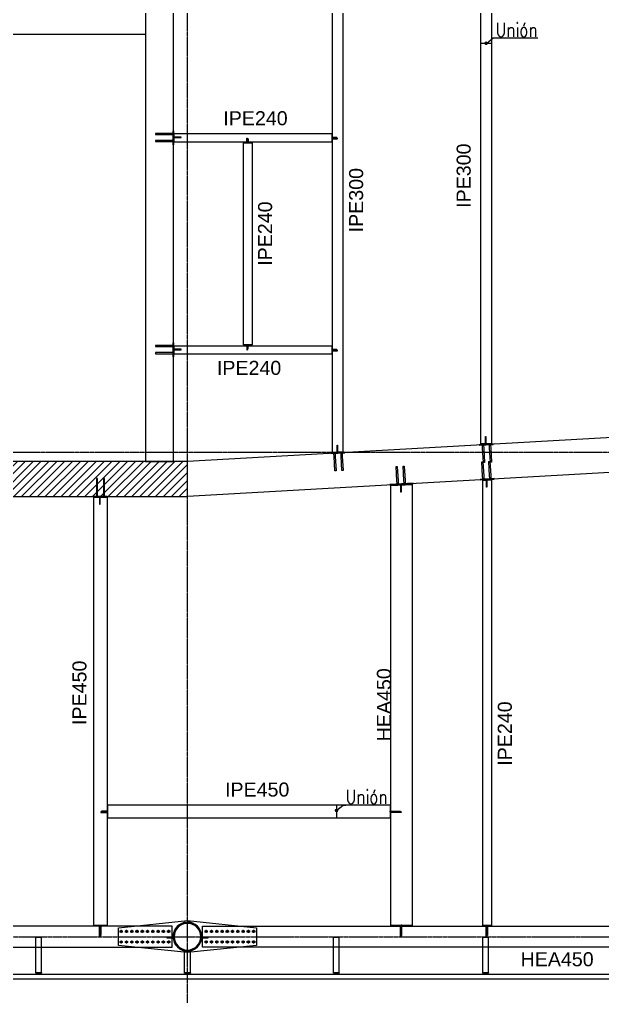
# Model space of a CAD drawing. Header units: millimetres. Extents: x -12345 to 95575, y -14368 to 31862.
# Drawn here: x 23107 to 31413, y 752 to 14663 of the extents above; entities that cross this region are included whole.
import ezdxf
from ezdxf.enums import TextEntityAlignment as Align

# ---------------------------------------------------------------- set-up
doc = ezdxf.new("R2010")
doc.units = ezdxf.units.MM
doc.header["$LTSCALE"] = 0.95
doc.linetypes.add('DXK_LINE_DOT3', pattern=[5.9187, 2.979, -0.9799, 0.9799, -0.9799])
doc.layers.get('0').update_dxf_attribs({"color": 255})
for name, color, linetype, lineweight in [('0-3', 250, 'Continuous', 5), ('E_COLUMNAS-1', 1, 'Continuous', 25), ('E_COLUMNAS-3', 1, 'Continuous', 35), ('E_TEXTO', 3, 'Continuous', 9), ('E_VIGAS-1', 254, 'Continuous', 25), ('S-COLS-HDLN-1', 52, 'Continuous', 9)]:
    doc.layers.add(name, color=color, linetype=linetype, lineweight=lineweight)
for name, color, linetype in [('HCB-ACH_PANT', 253, 'Continuous'), ('HCB-EJES', 1, 'Continuous'), ('HCB-PLATINAS', 5, 'Continuous'), ('HCB_PANTALLAS', 6, 'Continuous'), ('HCB_VIGAS', 4, 'Continuous'), ('UNIÒN', 6, 'Continuous')]:
    doc.layers.add(name, color=color, linetype=linetype)
doc.styles.add('CNI_COTAS', font='romans.shx', dxfattribs={"width": 0.8})
doc.styles.add('VERDANA', font='arial.ttf')
doc.dimstyles.new('UNIÒN', dxfattribs={"dimscale": 0, "dimtxt": 200, "dimasz": 60, "dimexe": 4, "dimexo": 4, "dimgap": 15, "dimtad": 1, "dimdec": 0, "dimzin": 4, "dimdsep": 46, "dimtxsty": 'CNI_COTAS', "dimcen": -0.09, "dimclrd": 6, "dimclrt": 3, "dimadec": 0, "dimazin": 0, "dimtfac": 1, "dimtdec": 0, "dimtmove": 2, "dimatfit": 0, "dimfxl": 0.05, "dimtolj": 1, "dimtzin": 0, "dimarcsym": 0})

# ---------------------------------------------------------------- blocks, each defined once
blk = doc.blocks.new('EST_SFM_VIGA-METALICA-SECCION-C - EST_SFM_VIGA-METALICA-UPN160-1509776-_10_00m_N_E_-NIVEL-3 DOC')
at = {"layer": 'E_VIGAS-1'}
for p, q in [((44.822, 0.047), (-44.831, 0.047)), ((-44.831, -0.018), (44.822, -0.018))]:
    blk.add_line(p, q, dxfattribs=at)
blk = doc.blocks.new('DCTIB_CNI_EST_MOD-1A-FAC_0001_rvt-2-_10_00m_N_E_-NIVEL-3 DOC')
at = {"layer": 'E_VIGAS-1'}
for p, q in [((-59.323, 142.261), (-59.241, 142.261)), ((-59.323, 141.749), (-59.323, 142.261)), ((-59.241, 141.749), (-59.241, 142.261)), ((-55.083, 142.261), (-55.001, 142.261)), ((-55.083, 141.749), (-55.083, 142.261)), ((-55.001, 141.749), (-55.001, 142.261)), ((-52.953, 142.261), (-52.871, 142.261)), ((-52.953, 141.749), (-52.953, 142.261)), ((-52.871, 141.749), (-52.871, 142.261)), ((-57.203, 142.06), (-57.121, 142.06)), ((-57.203, 141.749), (-57.203, 142.06)), ((-57.121, 141.749), (-57.121, 142.06)), ((-59.241, 141.749), (-59.323, 141.749)), ((-59.323, 141.748), (-59.323, 141.749)), ((-59.323, 141.749), (-59.241, 141.749)), ((-59.295, 141.748), (-59.323, 141.748)), ((-59.285, 141.743), (-59.285, 141.748)), ((-59.28, 141.748), (-59.28, 141.743)), ((-59.241, 141.748), (-59.269, 141.748)), ((-59.241, 141.749), (-59.241, 141.748)), ((-57.121, 141.749), (-57.203, 141.749)), ((-57.203, 141.748), (-57.203, 141.749)), ((-57.203, 141.749), (-57.121, 141.749)), ((-57.175, 141.748), (-57.203, 141.748)), ((-57.165, 141.743), (-57.165, 141.748)), ((-57.16, 141.748), (-57.16, 141.743)), ((-57.121, 141.748), (-57.149, 141.748)), ((-57.121, 141.749), (-57.121, 141.748)), ((-55.001, 141.749), (-55.083, 141.749)), ((-55.083, 141.748), (-55.083, 141.749)), ((-55.083, 141.749), (-55.001, 141.749)), ((-55.055, 141.748), (-55.083, 141.748)), ((-55.045, 141.743), (-55.045, 141.748)), ((-55.04, 141.748), (-55.04, 141.743)), ((-55.001, 141.748), (-55.029, 141.748)), ((-55.001, 141.749), (-55.001, 141.748)), ((-52.871, 141.749), (-52.953, 141.749)), ((-52.953, 141.748), (-52.953, 141.749)), ((-52.953, 141.749), (-52.871, 141.749)), ((-52.925, 141.748), (-52.953, 141.748)), ((-52.915, 141.743), (-52.915, 141.748)), ((-52.91, 141.748), (-52.91, 141.743)), ((-52.871, 141.748), (-52.899, 141.748)), ((-52.871, 141.749), (-52.871, 141.748)), ((-59.285, 141.729), (-59.285, 141.743)), ((-59.28, 141.743), (-59.28, 141.729)), ((-57.165, 141.729), (-57.165, 141.743)), ((-57.16, 141.743), (-57.16, 141.729)), ((-55.045, 141.729), (-55.045, 141.743)), ((-55.04, 141.743), (-55.04, 141.729)), ((-52.915, 141.729), (-52.915, 141.743)), ((-52.91, 141.743), (-52.91, 141.729))]:
    blk.add_line(p, q, dxfattribs=at)
for points, knots in [([(-59.295, 141.748), (-59.294, 141.748), (-59.293, 141.748), (-59.29, 141.748), (-59.288, 141.747), (-59.286, 141.747), (-59.285, 141.745), (-59.285, 141.744), (-59.285, 141.743)], [0, 0, 0, 0, 0.142857, 0.285714, 0.428571, 0.571429, 0.785714, 1, 1, 1, 1]), ([(-59.285, 141.743), (-59.285, 141.744), (-59.285, 141.746), (-59.287, 141.747), (-59.288, 141.747), (-59.29, 141.748), (-59.291, 141.748), (-59.292, 141.748), (-59.294, 141.748), (-59.295, 141.748)], [0, 0, 0, 0, 0.285714, 0.428571, 0.571429, 0.678571, 0.732143, 0.785714, 1, 1, 1, 1]), ([(-59.269, 141.748), (-59.27, 141.748), (-59.271, 141.748), (-59.274, 141.748), (-59.276, 141.747), (-59.278, 141.747), (-59.279, 141.745), (-59.28, 141.744), (-59.28, 141.743)], [0, 0, 0, 0, 0.142857, 0.285714, 0.428571, 0.571429, 0.785714, 1, 1, 1, 1]), ([(-59.28, 141.743), (-59.28, 141.744), (-59.279, 141.746), (-59.278, 141.747), (-59.276, 141.747), (-59.275, 141.748), (-59.274, 141.748), (-59.272, 141.748), (-59.27, 141.748), (-59.269, 141.748)], [0, 0, 0, 0, 0.285714, 0.428571, 0.571429, 0.678571, 0.732143, 0.785714, 1, 1, 1, 1]), ([(-57.175, 141.748), (-57.174, 141.748), (-57.173, 141.748), (-57.17, 141.748), (-57.168, 141.747), (-57.166, 141.747), (-57.165, 141.745), (-57.165, 141.744), (-57.165, 141.743)], [0, 0, 0, 0, 0.142857, 0.285714, 0.428571, 0.571429, 0.785714, 1, 1, 1, 1]), ([(-57.165, 141.743), (-57.165, 141.744), (-57.165, 141.746), (-57.167, 141.747), (-57.168, 141.747), (-57.17, 141.748), (-57.171, 141.748), (-57.172, 141.748), (-57.174, 141.748), (-57.175, 141.748)], [0, 0, 0, 0, 0.285714, 0.428571, 0.571429, 0.678571, 0.732143, 0.785714, 1, 1, 1, 1]), ([(-57.149, 141.748), (-57.15, 141.748), (-57.151, 141.748), (-57.154, 141.748), (-57.156, 141.747), (-57.158, 141.747), (-57.159, 141.745), (-57.16, 141.744), (-57.16, 141.743)], [0, 0, 0, 0, 0.142857, 0.285714, 0.428571, 0.571429, 0.785714, 1, 1, 1, 1]), ([(-57.16, 141.743), (-57.16, 141.744), (-57.159, 141.746), (-57.158, 141.747), (-57.156, 141.747), (-57.155, 141.748), (-57.154, 141.748), (-57.152, 141.748), (-57.15, 141.748), (-57.149, 141.748)], [0, 0, 0, 0, 0.285714, 0.428571, 0.571429, 0.678571, 0.732143, 0.785714, 1, 1, 1, 1]), ([(-55.055, 141.748), (-55.054, 141.748), (-55.053, 141.748), (-55.05, 141.748), (-55.048, 141.747), (-55.046, 141.747), (-55.045, 141.745), (-55.045, 141.744), (-55.045, 141.743)], [0, 0, 0, 0, 0.142857, 0.285714, 0.428571, 0.571429, 0.785714, 1, 1, 1, 1]), ([(-55.045, 141.743), (-55.045, 141.744), (-55.045, 141.746), (-55.047, 141.747), (-55.048, 141.747), (-55.05, 141.748), (-55.051, 141.748), (-55.052, 141.748), (-55.054, 141.748), (-55.055, 141.748)], [0, 0, 0, 0, 0.285714, 0.428571, 0.571429, 0.678571, 0.732143, 0.785714, 1, 1, 1, 1]), ([(-55.029, 141.748), (-55.03, 141.748), (-55.031, 141.748), (-55.034, 141.748), (-55.036, 141.747), (-55.038, 141.747), (-55.039, 141.745), (-55.04, 141.744), (-55.04, 141.743)], [0, 0, 0, 0, 0.142857, 0.285714, 0.428571, 0.571429, 0.785714, 1, 1, 1, 1]), ([(-55.04, 141.743), (-55.04, 141.744), (-55.039, 141.746), (-55.038, 141.747), (-55.036, 141.747), (-55.035, 141.748), (-55.034, 141.748), (-55.032, 141.748), (-55.03, 141.748), (-55.029, 141.748)], [0, 0, 0, 0, 0.285714, 0.428571, 0.571429, 0.678571, 0.732143, 0.785714, 1, 1, 1, 1]), ([(-52.925, 141.748), (-52.924, 141.748), (-52.923, 141.748), (-52.92, 141.748), (-52.918, 141.747), (-52.916, 141.747), (-52.915, 141.745), (-52.915, 141.744), (-52.915, 141.743)], [0, 0, 0, 0, 0.142857, 0.285714, 0.428571, 0.571429, 0.785714, 1, 1, 1, 1]), ([(-52.915, 141.743), (-52.915, 141.744), (-52.915, 141.746), (-52.917, 141.747), (-52.918, 141.747), (-52.92, 141.748), (-52.921, 141.748), (-52.922, 141.748), (-52.924, 141.748), (-52.925, 141.748)], [0, 0, 0, 0, 0.285714, 0.428571, 0.571429, 0.678571, 0.732143, 0.785714, 1, 1, 1, 1]), ([(-52.899, 141.748), (-52.9, 141.748), (-52.901, 141.748), (-52.904, 141.748), (-52.906, 141.747), (-52.908, 141.747), (-52.909, 141.745), (-52.91, 141.744), (-52.91, 141.743)], [0, 0, 0, 0, 0.142857, 0.285714, 0.428571, 0.571429, 0.785714, 1, 1, 1, 1]), ([(-52.91, 141.743), (-52.91, 141.744), (-52.909, 141.746), (-52.908, 141.747), (-52.906, 141.747), (-52.905, 141.748), (-52.904, 141.748), (-52.902, 141.748), (-52.9, 141.748), (-52.899, 141.748)], [0, 0, 0, 0, 0.285714, 0.428571, 0.571429, 0.678571, 0.732143, 0.785714, 1, 1, 1, 1])]:
    blk.add_open_spline(points, degree=3, knots=knots, dxfattribs=at)
blk.add_blockref('EST_SFM_VIGA-METALICA-SECCION-C - EST_SFM_VIGA-METALICA-UPN160-1509776-_10_00m_N_E_-NIVEL-3 DOC', (-41.042, 141.682), dxfattribs=at)
blk = doc.blocks.new('EST_SCM_COLUMNA-METALICA-SECCION-CIRCULAR - EST_SCM_COLUMNA-TUBULAR-CIRCULAR_PTEØ_16__e_12_7mm-V41-_10_00m_N_E_-NIVEL-3 DOC')
at = {"layer": 'S-COLS-HDLN-1'}
h = blk.add_hatch(dxfattribs=at)
h.set_pattern_fill('FP_9', color=256, style=0, pattern_type=2)
h.set_pattern_definition([(45, (-142.266, -57.162), (-0.15909903, 0.15909903), [])])
h.paths.add_polyline_path([(-0.203, 0), (-0.197, -0.049), (-0.18, -0.094), (-0.15, -0.137), (-0.115, -0.167), (-0.072, -0.19), (-0.019, -0.202), (0.024, -0.202), (0.072, -0.19), (0.115, -0.167), (0.152, -0.135), (0.182, -0.089), (0.198, -0.046), (0.203, 0), (0.197, 0.049), (0.18, 0.094), (0.15, 0.137), (0.115, 0.167), (0.068, 0.191), (0.019, 0.202), (-0.024, 0.202), (-0.072, 0.19), (-0.115, 0.167), (-0.152, 0.135), (-0.182, 0.089), (-0.198, 0.042)])
h.paths.add_polyline_path([(-0.19, 0), (-0.184, 0.049), (-0.165, 0.094), (-0.143, 0.126), (-0.108, 0.157), (-0.068, 0.178), (-0.019, 0.189), (0.024, 0.189), (0.072, 0.176), (0.108, 0.157), (0.143, 0.126), (0.169, 0.089), (0.185, 0.042), (0.191, 0), (0.185, -0.046), (0.169, -0.089), (0.143, -0.126), (0.108, -0.157), (0.068, -0.178), (0.019, -0.189), (-0.024, -0.189), (-0.068, -0.178), (-0.108, -0.157), (-0.143, -0.126), (-0.169, -0.089), (-0.185, -0.046)])
at = {"layer": 'E_COLUMNAS-1'}
for radius, start, end in [(0.203, 360, 180), (0.19, 0, 180), (0.203, 180, 360), (0.19, 180, 0)]:
    blk.add_arc((0, 0), radius, start, end, dxfattribs=at)
blk = doc.blocks.new('Bolt-72574620-1870 - 1471')
at = {"color": 253, "linetype": 'Continuous'}
for p, q in [((38476, 7868), (38491, 7876)), ((38476, 7850), (38476, 7868)), ((38491, 7842), (38476, 7850)), ((38491, 7876), (38506, 7868)), ((38506, 7850), (38491, 7842)), ((38506, 7868), (38506, 7850)), ((38551, 7868), (38566, 7876)), ((38551, 7850), (38551, 7868)), ((38566, 7842), (38551, 7850)), ((38566, 7876), (38581, 7868)), ((38581, 7850), (38566, 7842)), ((38581, 7868), (38581, 7850)), ((38626, 7868), (38641, 7876)), ((38626, 7850), (38626, 7868)), ((38641, 7842), (38626, 7850)), ((38641, 7876), (38656, 7868)), ((38656, 7850), (38641, 7842)), ((38656, 7868), (38656, 7850)), ((38701, 7868), (38716, 7876)), ((38701, 7850), (38701, 7868)), ((38716, 7842), (38701, 7850)), ((38716, 7876), (38731, 7868)), ((38731, 7850), (38716, 7842)), ((38731, 7868), (38731, 7850)), ((38776, 7868), (38791, 7876)), ((38776, 7850), (38776, 7868)), ((38791, 7842), (38776, 7850)), ((38791, 7876), (38806, 7868)), ((38806, 7850), (38791, 7842)), ((38806, 7868), (38806, 7850)), ((38851, 7868), (38866, 7876)), ((38851, 7850), (38851, 7868)), ((38866, 7842), (38851, 7850)), ((38866, 7876), (38881, 7868)), ((38881, 7850), (38866, 7842)), ((38881, 7868), (38881, 7850)), ((38926, 7868), (38941, 7876)), ((38926, 7850), (38926, 7868)), ((38941, 7842), (38926, 7850)), ((38941, 7876), (38956, 7868)), ((38956, 7850), (38941, 7842)), ((38956, 7868), (38956, 7850)), ((39001, 7868), (39016, 7876)), ((39001, 7850), (39001, 7868)), ((39016, 7842), (39001, 7850)), ((39016, 7876), (39031, 7868)), ((39031, 7850), (39016, 7842)), ((39031, 7868), (39031, 7850)), ((39076, 7868), (39091, 7876)), ((39076, 7850), (39076, 7868)), ((39091, 7842), (39076, 7850)), ((39091, 7876), (39106, 7868)), ((39106, 7850), (39091, 7842)), ((39106, 7868), (39106, 7850)), ((39151, 7868), (39166, 7876)), ((39151, 7850), (39151, 7868)), ((39166, 7842), (39151, 7850)), ((39166, 7876), (39181, 7868)), ((39181, 7850), (39166, 7842)), ((39181, 7868), (39181, 7850)), ((38476, 7718), (38491, 7726)), ((38476, 7700), (38476, 7718)), ((38491, 7692), (38476, 7700)), ((38491, 7726), (38506, 7718)), ((38506, 7700), (38491, 7692)), ((38506, 7718), (38506, 7700)), ((38551, 7718), (38566, 7726)), ((38551, 7700), (38551, 7718)), ((38566, 7692), (38551, 7700)), ((38566, 7726), (38581, 7718)), ((38581, 7700), (38566, 7692)), ((38581, 7718), (38581, 7700)), ((38626, 7718), (38641, 7726)), ((38626, 7700), (38626, 7718)), ((38641, 7692), (38626, 7700)), ((38641, 7726), (38656, 7718)), ((38656, 7700), (38641, 7692)), ((38656, 7718), (38656, 7700)), ((38701, 7718), (38716, 7726)), ((38701, 7700), (38701, 7718)), ((38716, 7692), (38701, 7700)), ((38716, 7726), (38731, 7718)), ((38731, 7700), (38716, 7692)), ((38731, 7718), (38731, 7700)), ((38776, 7718), (38791, 7726)), ((38776, 7700), (38776, 7718)), ((38791, 7692), (38776, 7700)), ((38791, 7726), (38806, 7718)), ((38806, 7700), (38791, 7692)), ((38806, 7718), (38806, 7700)), ((38851, 7718), (38866, 7726)), ((38851, 7700), (38851, 7718)), ((38866, 7692), (38851, 7700)), ((38866, 7726), (38881, 7718)), ((38881, 7700), (38866, 7692)), ((38881, 7718), (38881, 7700)), ((38926, 7718), (38941, 7726)), ((38926, 7700), (38926, 7718)), ((38941, 7692), (38926, 7700)), ((38941, 7726), (38956, 7718)), ((38956, 7700), (38941, 7692)), ((38956, 7718), (38956, 7700)), ((39001, 7718), (39016, 7726)), ((39001, 7700), (39001, 7718)), ((39016, 7692), (39001, 7700)), ((39016, 7726), (39031, 7718)), ((39031, 7700), (39016, 7692)), ((39031, 7718), (39031, 7700)), ((39076, 7718), (39091, 7726)), ((39076, 7700), (39076, 7718)), ((39091, 7692), (39076, 7700)), ((39091, 7726), (39106, 7718)), ((39106, 7700), (39091, 7692)), ((39106, 7718), (39106, 7700)), ((39151, 7718), (39166, 7726)), ((39151, 7700), (39151, 7718)), ((39166, 7692), (39151, 7700)), ((39166, 7726), (39181, 7718)), ((39181, 7700), (39166, 7692)), ((39181, 7718), (39181, 7700))]:
    blk.add_line(p, q, dxfattribs=at)
for centre, radius, start, end in [((38491, 7859), 11.5, 18, 198), ((38491, 7859), 11.5, 198, 18), ((38491, 7859), 10, 90, 270), ((38491, 7859), 10, 270, 90), ((38566, 7859), 11.5, 18, 198), ((38566, 7859), 11.5, 198, 18), ((38566, 7859), 10, 90, 270), ((38566, 7859), 10, 270, 90), ((38641, 7859), 11.5, 18, 198), ((38641, 7859), 11.5, 198, 18), ((38641, 7859), 10, 90, 270), ((38641, 7859), 10, 270, 90), ((38716, 7859), 11.5, 18, 198), ((38716, 7859), 11.5, 198, 18), ((38716, 7859), 10, 90, 270), ((38716, 7859), 10, 270, 90), ((38791, 7859), 11.5, 18, 198), ((38791, 7859), 11.5, 198, 18), ((38791, 7859), 10, 90, 270), ((38791, 7859), 10, 270, 90), ((38866, 7859), 11.5, 18, 198), ((38866, 7859), 11.5, 198, 18), ((38866, 7859), 10, 90, 270), ((38866, 7859), 10, 270, 90), ((38941, 7859), 11.5, 18, 198), ((38941, 7859), 11.5, 198, 18), ((38941, 7859), 10, 90, 270), ((38941, 7859), 10, 270, 90), ((39016, 7859), 11.5, 18, 198), ((39016, 7859), 11.5, 198, 18), ((39016, 7859), 10, 90, 270), ((39016, 7859), 10, 270, 90), ((39091, 7859), 11.5, 18, 198), ((39091, 7859), 11.5, 198, 18), ((39091, 7859), 10, 90, 270), ((39091, 7859), 10, 270, 90), ((39166, 7859), 11.5, 18, 198), ((39166, 7859), 11.5, 198, 18), ((39166, 7859), 10, 90, 270), ((39166, 7859), 10, 270, 90), ((38491, 7709), 11.5, 18, 198), ((38491, 7709), 11.5, 198, 18), ((38491, 7709), 10, 90, 270), ((38491, 7709), 10, 270, 90), ((38566, 7709), 11.5, 18, 198), ((38566, 7709), 11.5, 198, 18), ((38566, 7709), 10, 90, 270), ((38566, 7709), 10, 270, 90), ((38641, 7709), 11.5, 18, 198), ((38641, 7709), 11.5, 198, 18), ((38641, 7709), 10, 90, 270), ((38641, 7709), 10, 270, 90), ((38716, 7709), 11.5, 18, 198), ((38716, 7709), 11.5, 198, 18), ((38716, 7709), 10, 90, 270), ((38716, 7709), 10, 270, 90), ((38791, 7709), 11.5, 18, 198), ((38791, 7709), 11.5, 198, 18), ((38791, 7709), 10, 90, 270), ((38791, 7709), 10, 270, 90), ((38866, 7709), 11.5, 18, 198), ((38866, 7709), 11.5, 198, 18), ((38866, 7709), 10, 90, 270), ((38866, 7709), 10, 270, 90), ((38941, 7709), 11.5, 18, 198), ((38941, 7709), 11.5, 198, 18), ((38941, 7709), 10, 90, 270), ((38941, 7709), 10, 270, 90), ((39016, 7709), 11.5, 18, 198), ((39016, 7709), 11.5, 198, 18), ((39016, 7709), 10, 90, 270), ((39016, 7709), 10, 270, 90), ((39091, 7709), 11.5, 18, 198), ((39091, 7709), 11.5, 198, 18), ((39091, 7709), 10, 90, 270), ((39091, 7709), 10, 270, 90), ((39166, 7709), 11.5, 18, 198), ((39166, 7709), 11.5, 198, 18), ((39166, 7709), 10, 90, 270), ((39166, 7709), 10, 270, 90)]:
    blk.add_arc(centre, radius, start, end, dxfattribs=at)
blk = doc.blocks.new('Part-72574620-1864 - 1471')
at = {"color": 253}
for p, q in [((37240, 7909), (38223, 8013)), ((38223, 8013), (39206, 7909)), ((37240, 7659), (37240, 7909)), ((39206, 7909), (39206, 7659)), ((38223, 7557), (37240, 7659)), ((39206, 7659), (38223, 7557))]:
    blk.add_line(p, q, dxfattribs=at)
for start, end in [(80, 260), (260, 80)]:
    blk.add_arc((38223, 7785), 206, start, end, dxfattribs=at)
blk = doc.blocks.new('Bolt-72574620-1871 - 1471')
at = {"color": 253, "linetype": 'Continuous'}
for p, q in [((37265, 7867), (37280, 7876)), ((37265, 7850), (37265, 7867)), ((37280, 7841), (37265, 7850)), ((37280, 7876), (37295, 7867)), ((37295, 7850), (37280, 7841)), ((37295, 7867), (37295, 7850)), ((37340, 7867), (37355, 7876)), ((37340, 7850), (37340, 7867)), ((37355, 7841), (37340, 7850)), ((37355, 7876), (37370, 7867)), ((37370, 7850), (37355, 7841)), ((37370, 7867), (37370, 7850)), ((37415, 7867), (37430, 7876)), ((37415, 7850), (37415, 7867)), ((37430, 7841), (37415, 7850)), ((37430, 7876), (37445, 7867)), ((37445, 7850), (37430, 7841)), ((37445, 7867), (37445, 7850)), ((37490, 7867), (37505, 7876)), ((37490, 7850), (37490, 7867)), ((37505, 7841), (37490, 7850)), ((37505, 7876), (37520, 7867)), ((37520, 7850), (37505, 7841)), ((37520, 7867), (37520, 7850)), ((37565, 7867), (37580, 7876)), ((37565, 7850), (37565, 7867)), ((37580, 7841), (37565, 7850)), ((37580, 7876), (37595, 7867)), ((37595, 7850), (37580, 7841)), ((37595, 7867), (37595, 7850)), ((37640, 7867), (37655, 7876)), ((37640, 7850), (37640, 7867)), ((37655, 7841), (37640, 7850)), ((37655, 7876), (37670, 7867)), ((37670, 7850), (37655, 7841)), ((37670, 7867), (37670, 7850)), ((37715, 7867), (37730, 7876)), ((37715, 7850), (37715, 7867)), ((37730, 7841), (37715, 7850)), ((37730, 7876), (37745, 7867)), ((37745, 7850), (37730, 7841)), ((37745, 7867), (37745, 7850)), ((37790, 7867), (37805, 7876)), ((37790, 7850), (37790, 7867)), ((37805, 7841), (37790, 7850)), ((37805, 7876), (37820, 7867)), ((37820, 7850), (37805, 7841)), ((37820, 7867), (37820, 7850)), ((37865, 7867), (37880, 7876)), ((37865, 7850), (37865, 7867)), ((37880, 7841), (37865, 7850)), ((37880, 7876), (37895, 7867)), ((37895, 7850), (37880, 7841)), ((37895, 7867), (37895, 7850)), ((37940, 7867), (37955, 7876)), ((37940, 7850), (37940, 7867)), ((37955, 7841), (37940, 7850)), ((37955, 7876), (37970, 7868)), ((37970, 7850), (37955, 7841)), ((37970, 7868), (37970, 7850)), ((37265, 7717), (37280, 7726)), ((37265, 7700), (37265, 7717)), ((37280, 7691), (37265, 7700)), ((37280, 7726), (37295, 7717)), ((37295, 7700), (37280, 7691)), ((37295, 7717), (37295, 7700)), ((37340, 7717), (37355, 7726)), ((37340, 7700), (37340, 7717)), ((37355, 7691), (37340, 7700)), ((37355, 7726), (37370, 7717)), ((37370, 7700), (37355, 7691)), ((37370, 7717), (37370, 7700)), ((37415, 7717), (37430, 7726)), ((37415, 7700), (37415, 7717)), ((37430, 7691), (37415, 7700)), ((37430, 7726), (37445, 7717)), ((37445, 7700), (37430, 7691)), ((37445, 7717), (37445, 7700)), ((37490, 7717), (37505, 7726)), ((37490, 7700), (37490, 7717)), ((37505, 7691), (37490, 7700)), ((37505, 7726), (37520, 7717)), ((37520, 7700), (37505, 7691)), ((37520, 7717), (37520, 7700)), ((37565, 7717), (37580, 7726)), ((37565, 7700), (37565, 7717)), ((37580, 7691), (37565, 7700)), ((37580, 7726), (37595, 7717)), ((37595, 7700), (37580, 7691)), ((37595, 7717), (37595, 7700)), ((37640, 7717), (37655, 7726)), ((37640, 7700), (37640, 7717)), ((37655, 7691), (37640, 7700)), ((37655, 7726), (37670, 7717)), ((37670, 7700), (37655, 7691)), ((37670, 7717), (37670, 7700)), ((37715, 7717), (37730, 7726)), ((37715, 7700), (37715, 7717)), ((37730, 7691), (37715, 7700)), ((37730, 7726), (37745, 7717)), ((37745, 7700), (37730, 7691)), ((37745, 7717), (37745, 7700)), ((37790, 7717), (37805, 7726)), ((37790, 7700), (37790, 7717)), ((37805, 7691), (37790, 7700)), ((37805, 7726), (37820, 7717)), ((37820, 7700), (37805, 7691)), ((37820, 7717), (37820, 7700)), ((37865, 7717), (37880, 7726)), ((37865, 7700), (37865, 7717)), ((37880, 7691), (37865, 7700)), ((37880, 7726), (37895, 7717)), ((37895, 7700), (37880, 7691)), ((37895, 7717), (37895, 7700)), ((37940, 7717), (37955, 7726)), ((37940, 7700), (37940, 7717)), ((37955, 7691), (37940, 7700)), ((37955, 7726), (37970, 7718)), ((37970, 7700), (37955, 7691)), ((37970, 7718), (37970, 7700))]:
    blk.add_line(p, q, dxfattribs=at)
for centre, radius, start, end in [((37280, 7859), 11.5, 18.0041, 198.0041), ((37280, 7859), 11.5, 198.0041, 18.0041), ((37280, 7859), 10, 90.0041, 270.0041), ((37280, 7859), 10, 270.0041, 90.0041), ((37355, 7859), 11.5, 18.0041, 198.0041), ((37355, 7859), 11.5, 198.0041, 18.0041), ((37355, 7859), 10, 90.0041, 270.0041), ((37355, 7859), 10, 270.0041, 90.0041), ((37430, 7859), 11.5, 18.0041, 198.0041), ((37430, 7859), 11.5, 198.0041, 18.0041), ((37430, 7859), 10, 90.0041, 270.0041), ((37430, 7859), 10, 270.0041, 90.0041), ((37505, 7859), 11.5, 18.0041, 198.0041), ((37505, 7859), 11.5, 198.0041, 18.0041), ((37505, 7859), 10, 90.0041, 270.0041), ((37505, 7859), 10, 270.0041, 90.0041), ((37580, 7859), 11.5, 18.0041, 198.0041), ((37580, 7859), 11.5, 198.0041, 18.0041), ((37580, 7859), 10, 90.0041, 270.0041), ((37580, 7859), 10, 270.0041, 90.0041), ((37655, 7859), 11.5, 18.0041, 198.0041), ((37655, 7859), 11.5, 198.0041, 18.0041), ((37655, 7859), 10, 90.0041, 270.0041), ((37655, 7859), 10, 270.0041, 90.0041), ((37730, 7859), 11.5, 18.0041, 198.0041), ((37730, 7859), 11.5, 198.0041, 18.0041), ((37730, 7859), 10, 90.0041, 270.0041), ((37730, 7859), 10, 270.0041, 90.0041), ((37805, 7859), 11.5, 18.0041, 198.0041), ((37805, 7859), 11.5, 198.0041, 18.0041), ((37805, 7859), 10, 90.0041, 270.0041), ((37805, 7859), 10, 270.0041, 90.0041), ((37880, 7859), 11.5, 18.0041, 198.0041), ((37880, 7859), 11.5, 198.0041, 18.0041), ((37880, 7859), 10, 90.0041, 270.0041), ((37880, 7859), 10, 270.0041, 90.0041), ((37955, 7859), 11.5, 18.0041, 198.0041), ((37955, 7859), 11.5, 198.0041, 18.0041), ((37955, 7859), 10, 90.0041, 270.0041), ((37955, 7859), 10, 270.0041, 90.0041), ((37280, 7709), 11.5, 18.0041, 198.0041), ((37280, 7709), 11.5, 198.0041, 18.0041), ((37280, 7709), 10, 90.0041, 270.0041), ((37280, 7709), 10, 270.0041, 90.0041), ((37355, 7709), 11.5, 18.0041, 198.0041), ((37355, 7709), 11.5, 198.0041, 18.0041), ((37355, 7709), 10, 90.0041, 270.0041), ((37355, 7709), 10, 270.0041, 90.0041), ((37430, 7709), 11.5, 18.0041, 198.0041), ((37430, 7709), 11.5, 198.0041, 18.0041), ((37430, 7709), 10, 90.0041, 270.0041), ((37430, 7709), 10, 270.0041, 90.0041), ((37505, 7709), 11.5, 18.0041, 198.0041), ((37505, 7709), 11.5, 198.0041, 18.0041), ((37505, 7709), 10, 90.0041, 270.0041), ((37505, 7709), 10, 270.0041, 90.0041), ((37580, 7709), 11.5, 18.0041, 198.0041), ((37580, 7709), 11.5, 198.0041, 18.0041), ((37580, 7709), 10, 90.0041, 270.0041), ((37580, 7709), 10, 270.0041, 90.0041), ((37655, 7709), 11.5, 18.0041, 198.0041), ((37655, 7709), 11.5, 198.0041, 18.0041), ((37655, 7709), 10, 90.0041, 270.0041), ((37655, 7709), 10, 270.0041, 90.0041), ((37730, 7709), 11.5, 18.0041, 198.0041), ((37730, 7709), 11.5, 198.0041, 18.0041), ((37730, 7709), 10, 90.0041, 270.0041), ((37730, 7709), 10, 270.0041, 90.0041), ((37805, 7709), 11.5, 18.0041, 198.0041), ((37805, 7709), 11.5, 198.0041, 18.0041), ((37805, 7709), 10, 90.0041, 270.0041), ((37805, 7709), 10, 270.0041, 90.0041), ((37880, 7709), 11.5, 18.0041, 198.0041), ((37880, 7709), 11.5, 198.0041, 18.0041), ((37880, 7709), 10, 90.0041, 270.0041), ((37880, 7709), 10, 270.0041, 90.0041), ((37955, 7709), 11.5, 18.0041, 198.0041), ((37955, 7709), 11.5, 198.0041, 18.0041), ((37955, 7709), 10, 90.0041, 270.0041), ((37955, 7709), 10, 270.0041, 90.0041)]:
    blk.add_arc(centre, radius, start, end, dxfattribs=at)

msp = doc.modelspace()

# ---------------------------------------------------------------- hatches: boundary and pattern name
at = {"layer": 'HCB-ACH_PANT'}
h = msp.add_hatch(dxfattribs=at)
h.set_pattern_fill('ANSI31', color=256, scale=25)
h.set_pattern_definition([(45, (-12679.4, -55448.78), (-56.1266, 56.1266), [])])
h.paths.add_polyline_path([(17000.2, 8370.1), (17000.2, 7870.1), (25500.2, 7870.1), (25500.2, 8370.1), (21100.2, 8370.1), (21100.2, 17130.1), (25500.2, 17130.1), (25500.2, 17630.1), (17000.2, 17630.1), (17000.2, 17130.1), (20700.2, 17130.1), (20700.2, 8370.1)])

# ---------------------------------------------------------------- linework, layer by layer
at = {"layer": 'E_VIGAS-1', "color": 30, "true_color": 0xf26722}
msp.add_line((24900.2, 14450.2), (21100.2, 14450.1), dxfattribs=at)
msp.add_lwpolyline([(25300.2, 8370.1), (25300.2, 17130.1), (24900.2, 17130.1), (24900.2, 8370.1)], close=True, dxfattribs=at)
msp.add_lwpolyline([(38789.3, 8625.2), (25500.2, 7872.1), (25500.2, 8372.1), (38700.2, 9120.9)], dxfattribs=at)
at = {"layer": 'HCB-EJES', "linetype": 'DXK_LINE_DOT3'}
for p, q in [((25500, -3906.8), (25500, 29407)), ((-10844.5, 8500), (94075, 8500)), ((-6888.4, 1600), (90118.8, 1600))]:
    msp.add_line(p, q, dxfattribs=at)
at = {"layer": 'HCB-PLATINAS', "color": 4}
for points in [[(25294.4, 12878.4), (25294.4, 13078.4), (25300.4, 13078.4), (25300.4, 12878.4)], [(25294.4, 9858.5), (25294.4, 10058.5), (25300.4, 10058.5), (25300.4, 9858.5)], [(27541.1, 8481.9), (27740.7, 8493.2), (27740.4, 8499.2), (27540.7, 8487.8)], [(29656.1, 8601.8), (29855.7, 8613.2), (29855.4, 8619.2), (29655.7, 8607.8)], [(29868.9, 8125.7), (29669.3, 8114.4), (29669.6, 8108.4), (29869.3, 8119.7)], [(28713.4, 8060.3), (28383.5, 8041.5), (28383.5, 8035.5), (28713.4, 8054.3)], [(24156.9, 7876.1), (24356.9, 7876.1), (24356.9, 7870.1), (24156.9, 7870.1)]]:
    msp.add_lwpolyline(points, close=True, dxfattribs=at)
at = {"layer": 'HCB-PLATINAS', "color": 5}
for points in [[(25292.9, 13028.9), (25294.4, 13032.5), (25292.9, 13036.1), (25292.1, 13038.1), (25286.4, 13040.5), (25248.9, 13040.5), (25044.4, 13040.5), (25044.4, 13024.5), (25248.9, 13024.5), (25286.4, 13024.5), (25292.1, 13026.8)], [(25292.9, 12928.9), (25294.4, 12932.5), (25292.9, 12936.1), (25292.1, 12938.1), (25286.4, 12940.5), (25248.9, 12940.5), (25044.4, 12940.5), (25044.4, 12924.5), (25248.9, 12924.5), (25286.4, 12924.5), (25292.1, 12926.8)], [(25292.9, 10009), (25294.4, 10012.6), (25292.9, 10016.2), (25292.1, 10018.2), (25286.4, 10020.6), (25248.9, 10020.6), (25044.4, 10020.6), (25044.4, 10004.6), (25248.9, 10004.6), (25286.4, 10004.6), (25292.1, 10006.9)], [(25292.9, 9909), (25294.4, 9912.6), (25292.9, 9916.2), (25292.1, 9918.2), (25286.4, 9920.6), (25248.9, 9920.6), (25044.4, 9920.6), (25044.4, 9904.6), (25248.9, 9904.6), (25286.4, 9904.6), (25292.1, 9906.9)], [(27691.4, 8488.9), (27694.9, 8490.6), (27698.6, 8489.3), (27700.7, 8488.6), (27703.4, 8483.1), (27705.5, 8445.6), (27717.1, 8241.5), (27701.1, 8240.6), (27689.5, 8444.7), (27687.4, 8482.2), (27689.4, 8487.9)], [(29706.6, 8603.2), (29710.1, 8604.9), (29713.8, 8603.6), (29715.9, 8602.9), (29718.5, 8597.4), (29720.7, 8559.9), (29732.3, 8355.8), (29716.3, 8354.9), (29704.7, 8559), (29702.5, 8596.5), (29704.6, 8602.2)], [(29806.4, 8608.9), (29809.9, 8610.6), (29813.6, 8609.3), (29815.7, 8608.6), (29818.4, 8603.1), (29820.5, 8565.6), (29832.1, 8361.4), (29816.1, 8360.5), (29804.5, 8564.7), (29802.4, 8602.1), (29804.4, 8607.9)], [(27591.6, 8483.2), (27595.1, 8484.9), (27598.8, 8483.6), (27600.9, 8482.9), (27603.5, 8477.4), (27605.7, 8440), (27617.3, 8235.8), (27601.3, 8234.9), (27589.7, 8439), (27587.5, 8476.5), (27589.6, 8482.3)], [(29718.6, 8118.7), (29715.1, 8117), (29711.4, 8118.3), (29709.3, 8119), (29706.6, 8124.5), (29704.5, 8161.9), (29692.9, 8366.1), (29708.9, 8367), (29720.5, 8162.9), (29722.6, 8125.4), (29720.6, 8119.6)], [(29818.4, 8124.4), (29814.9, 8122.7), (29811.2, 8123.9), (29809.1, 8124.7), (29806.5, 8130.2), (29804.3, 8167.6), (29792.7, 8371.8), (29808.7, 8372.7), (29820.3, 8168.5), (29822.5, 8131.1), (29820.4, 8125.3)], [(28499, 8049.6), (28495.5, 8047.9), (28491.8, 8049.1), (28489.7, 8049.9), (28487, 8055.4), (28484.9, 8092.8), (28473.2, 8297), (28489.1, 8297.9), (28500.9, 8093.7), (28503, 8056.3), (28501, 8050.5)], [(28598.8, 8055.3), (28595.3, 8053.6), (28591.6, 8054.9), (28589.5, 8055.6), (28586.9, 8061.1), (28584.7, 8098.6), (28573, 8302.7), (28589, 8303.6), (28600.7, 8099.5), (28602.8, 8062), (28600.8, 8056.2)], [(24207.4, 7877.6), (24211, 7876.1), (24214.6, 7877.6), (24216.6, 7878.5), (24219, 7884.1), (24219, 7921.6), (24219, 8126.1), (24203, 8126.1), (24203, 7921.6), (24203, 7884.1), (24205.3, 7878.5)], [(24307.4, 7877.6), (24311, 7876.1), (24314.6, 7877.6), (24316.6, 7878.5), (24319, 7884.1), (24319, 7921.6), (24319, 8126.1), (24303, 8126.1), (24303, 7921.6), (24303, 7884.1), (24305.3, 7878.5)]]:
    msp.add_lwpolyline(points, close=True, dxfattribs=at)
at = {"layer": 'HCB_PANTALLAS'}
msp.add_lwpolyline([(17000.2, 7870.1), (25500.2, 7870.1), (25500.2, 8370.1), (21100.2, 8370.1), (21100.2, 17130.1), (25500.2, 17130.1), (25500.2, 17630.1), (17000.2, 17630.1), (17000, 17130.1), (20700.2, 17130.1), (20700.2, 8370.1), (17000.2, 8370.1)], close=True, dxfattribs=at)
at = {"layer": 'HCB_VIGAS'}
for points in [[(27565, 8499.3), (27565, 17002.5), (27715, 16994), (27715, 8507.8)], [(29680, 8619.2), (29680, 16882.4), (29830, 16873.9), (29830, 8627.7)], [(25300.4, 12987.5), (25300.4, 12981.5), (25310.4, 12981.5), (25410.4, 12981.5), (25410.4, 12987.5), (25310.4, 12987.5)], [(25310.5, 12918.4), (25310.5, 13038.4), (27555, 13038.4), (27555, 12918.4)], [(26346.6, 12975.3), (26356.6, 12975.3), (26356.6, 12918.4), (26346.6, 12918.4)], [(26356.6, 12965.3), (26363.7, 12965.3), (26363.7, 12908.4), (26356.6, 12908.4)], [(27626.4, 12974.8), (27626.4, 12981.9), (27555, 12981.9), (27555, 12974.8)], [(27636.4, 12964.8), (27636.4, 12974.8), (27565, 12974.8), (27565, 12964.8)], [(26346.6, 9961.6), (26356.6, 9961.6), (26356.6, 10018.5), (26346.6, 10018.5)], [(26356.6, 9971.6), (26363.7, 9971.6), (26363.7, 10028.5), (26356.6, 10028.5)], [(25300.4, 9967.6), (25300.4, 9961.6), (25310.4, 9961.6), (25410.4, 9961.6), (25410.4, 9967.6), (25310.4, 9967.6)], [(27626.4, 9954.9), (27626.4, 9962), (27555, 9962), (27555, 9954.9)], [(27636.4, 9944.9), (27636.4, 9954.9), (27565, 9954.9), (27565, 9944.9)], [(29751.9, 8613.3), (29745.9, 8613), (29745.9, 8623.5), (29745.9, 8723.5), (29751.9, 8723.5), (29751.9, 8623.5)], [(27636.9, 8493.3), (27630.9, 8493), (27630.9, 8503.5), (27630.9, 8603.5), (27636.9, 8603.5), (27636.9, 8503.5)], [(29760.4, 8113.6), (29766.5, 8113.9), (29766.5, 8103.4), (29766.5, 8003.4), (29760.5, 8003.4), (29760.5, 8103.4)], [(28537.5, 8044.3), (28543.5, 8044.6), (28543.5, 8034.1), (28543.5, 7934.1), (28537.5, 7934.1), (28537.5, 8034.1)], [(24253.9, 7870.1), (24247.9, 7870.1), (24247.9, 7860.1), (24247.9, 7760.1), (24253.9, 7760.1), (24253.9, 7860.1)], [(24264.7, 3381), (24264.7, 3371.6), (24355, 3371.6), (24355, 3381)], [(24274.7, 3391), (24274.7, 3381), (24365, 3381.1), (24365, 3391.1)], [(28533.3, 3391), (28533.3, 3381), (28389.4, 3381.1), (28389.4, 3391.1)], [(28543.3, 3381), (28543.3, 3371.6), (28399.2, 3371.6), (28399.2, 3381)], [(24246.4, 1753.4), (24256.4, 1753.4), (24256.4, 1609.1), (24246.4, 1609.1)], [(24256.4, 1763.4), (24263.5, 1763.4), (24263.5, 1619.1), (24256.4, 1619.1)], [(29756.5, 1753.4), (29766.5, 1753.4), (29766.5, 1609.1), (29756.5, 1609.1)], [(29766.5, 1763.4), (29773.6, 1763.4), (29773.6, 1619.1), (29766.5, 1619.1)], [(25206.8, 1587.6), (25296.8, 1587.6), (25296.8, 1597.6), (25206.8, 1597.6)], [(25793.1, 1597.6), (25703.1, 1597.6), (25703.1, 1587.6), (25793.1, 1587.6)]]:
    msp.add_lwpolyline(points, close=True, dxfattribs=at)
for points in [[(26420.2, 10028.5), (26300.2, 10028.5), (26300.2, 12908.4), (26420.2, 12908.4), (26420.2, 10028.5)], [(27555, 9898.5), (25310.4, 9898.5), (25310.4, 10018.5), (27555, 10018.5), (27555, 9898.5)], [(29710, 8100.7), (29830, 8107.5), (29830, 1763.4), (29710, 1763.4), (29710, 8100.7)], [(28399, 8026.4), (28699, 8043.4), (28699, 1763.4), (28399, 1763.4), (28399, 3296.1), (28399, 8026.4)], [(24165, 1870.9), (24165, 7860.1), (24355, 7860.1), (24355, 3296.1), (24355, 1763.4), (24165, 1763.4), (24165, 1870.9)], [(28389, 3291.1), (24365, 3291.1), (24365, 3481.1), (28389.4, 3481.1), (28389.4, 3291.1)], [(17203.3, 1753.4), (17195.9, 1453.4), (25284.1, 1453.4), (25284.1, 1453.4), (25284.1, 1753.4), (24349.8, 1753.4), (24287.3, 1753.4), (17203.2, 1753.4)], [(25715.9, 1453.4), (25715.9, 1693.4), (25715.9, 1753.4), (28584, 1753.4), (33839.8, 1753.4), (33839.8, 1453.4), (25715.9, 1453.4), (25715.9, 1546.8)], [(28532.5, 1753.4), (28532.5, 1609.1), (28544, 1609.1), (28544, 1753.4)], [(28554.8, 1773.4), (28554.8, 1766.1), (28543.3, 1766.1), (28543.3, 1773.4)], [(28544, 1763.4), (28544, 1619.1), (28554, 1619.1), (28554, 1763.4)]]:
    msp.add_lwpolyline(points, dxfattribs=at)
at = {"layer": 'UNIÒN', "color": 2, "const_width": 25}
for points in [[(29742.5, 14324.9, 1), (29767.5, 14324.9, 1)], [(27622.5, 3412.9, 1), (27622.5, 3387.9, 1)]]:
    msp.add_lwpolyline(points, format="xyb", close=True, dxfattribs=at)
at = {"layer": 'UNIÒN'}
for points in [[(29680, 14324.9), (29830, 14324.9)], [(27622.5, 3481.1), (27622.5, 3291.1)]]:
    msp.add_lwpolyline(points, dxfattribs=at)

# ---------------------------------------------------------------- block references
for name in ['Bolt-72574620-1871 - 1471', 'Bolt-72574620-1870 - 1471']:
    msp.add_blockref(name, (-12723.3, -6180))
at = {"layer": '0-3', "lineweight": 0, "xscale": 1000.000000003685, "yscale": 1000.000000003685, "zscale": 1000.000000003685}
msp.add_blockref('DCTIB_CNI_EST_MOD-1A-FAC_0001_rvt-2-_10_00m_N_E_-NIVEL-3 DOC', (82662.1, -140662.4), dxfattribs=at)
at = {"layer": 'E_COLUMNAS-3', "xscale": 1000.000000003685, "yscale": 1000.000000003685, "zscale": 1000.000000003685, "rotation": 89.9999999999999}
msp.add_blockref('EST_SCM_COLUMNA-METALICA-SECCION-CIRCULAR - EST_SCM_COLUMNA-TUBULAR-CIRCULAR_PTEØ_16__e_12_7mm-V41-_10_00m_N_E_-NIVEL-3 DOC', (25500, 1603.4), dxfattribs=at)
at = {"layer": 'HCB_VIGAS'}
msp.add_blockref('Part-72574620-1864 - 1471', (-12723.3, -6180), dxfattribs=at)

# ---------------------------------------------------------------- texts
at = {"layer": 'E_TEXTO', "style": 'VERDANA'}
for s, p in [('IPE240', (26469, 13157.4)), ('IPE240', (26377.8, 9602.5)), ('IPE450', (26493.4, 3598.5)), ('HEA450', (30766.4, 1182.6))]:
    msp.add_text(s, height=200, dxfattribs=at).set_placement(p, align=Align.CENTER)
for s, p in [('IPE300', (29534.8, 12439.1)), ('IPE300', (28002.4, 12090.6)), ('IPE240', (26705.5, 11614.2)), ('IPE450', (24060.4, 5076)), ('HEA450', (28399, 4905.6)), ('IPE240', (30121.2, 4495.6))]:
    msp.add_text(s, height=200, rotation=90, dxfattribs=at).set_placement(p, align=Align.CENTER)
at = {"layer": 'UNIÒN', "color": 3, "char_height": 200, "attachment_point": 7, "style": 'CNI_COTAS'}
for insert in [(29891.3, 14415.4), (27754.1, 3493.3)]:
    msp.add_mtext('Unión', dxfattribs=dict(at, insert=insert))

# ---------------------------------------------------------------- leaders
at = {"layer": 'UNIÒN', "annotation_type": 0, "has_hookline": 1, "hookline_direction": 0, "text_width": 601.9}
msp.add_leader([(29759.7, 14322.5), (29854.8, 14400.4), (29876.3, 14400.4)], dimstyle='UNIÒN', override={"dimscale": 1}, dxfattribs=at)
at = {"layer": 'UNIÒN', "annotation_type": 0, "has_hookline": 1, "hookline_direction": 0}
msp.add_leader([(27622.5, 3400.4), (27717.6, 3478.3), (27739.1, 3478.3)], dimstyle='UNIÒN', override={"dimscale": 1}, dxfattribs=at)

doc.saveas('drawing.dxf')
